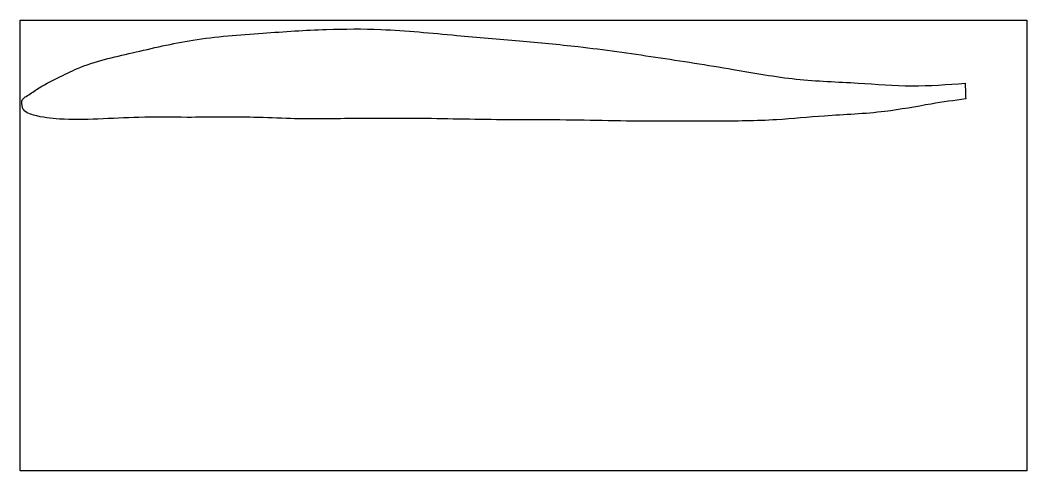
# Model space of a CAD drawing. Header units: inches. Extents: x -0.1 to 74.2, y -27.2 to 6.
import ezdxf

# ---------------------------------------------------------------- set-up
doc = ezdxf.new("R2010")
doc.units = ezdxf.units.IN
doc.header["$MEASUREMENT"] = 0
picture_1 = doc.add_image_def('image1.jpg', size_in_pixel=(1602, 3581))

msp = doc.modelspace()

# ---------------------------------------------------------------- linework, layer by layer
msp.add_open_spline([(69.655, 1.39), (68.345, 1.292), (65.711, 1.097), (61.555, 1.457), (57.128, 1.585), (52.17, 2.494), (46.815, 3.325), (41.56, 4.077), (36.658, 4.538), (31.8, 4.93), (27.059, 5.421), (22.272, 5.393), (17.646, 5.084), (12.816, 4.731), (8.288, 3.648), (4.875, 2.906), (2.626, 1.75), (1.304, 1.135), (0.537, 0.517), (0.069, 0.278), (0.023, 0.091), (0, 0), (0.01, -0.178), (0.037, -0.679), (1.267, -1.115), (3.047, -1.318), (5.7, -1.273), (8.828, -1.074), (12.676, -1.159), (16.41, -1.062), (20.464, -1.272), (24.702, -1.202), (30.17, -1.192), (34.837, -1.321), (40.066, -1.292), (45.049, -1.441), (50.826, -1.41), (55.411, -1.39), (59.571, -0.961), (63.408, -0.837), (66.855, -0.169), (68.848, 0.121), (69.695, 0.244), (69.682, 0.626), (69.668, 1.008), (69.655, 1.39)], degree=3, knots=[0, 0, 0, 0, 3.932342, 7.91174, 12.490358, 17.1992, 23.002182, 28.7593, 33.116804, 37.770061, 43.385001, 47.399268, 52.109631, 57.306179, 61.878378, 66.089551, 67.675846, 69.467121, 70.402509, 70.684733, 70.953841, 70.953841, 70.953841, 71.456702, 72.366506, 74.291968, 77.141014, 80.163367, 83.741962, 88.663816, 91.369418, 95.914567, 101.373816, 107.774009, 109.917656, 117.059207, 122.725822, 127.254256, 130.798175, 135.269165, 138.743128, 141.311502, 141.311502, 141.311502, 142.311502, 142.311502, 142.311502, 142.311502])

# ---------------------------------------------------------------- pictures from other files: only their frames are drawn
image = msp.add_image(picture_1, insert=(74.209, -27.205), size_in_units=(33.25, 74.325), rotation=90)
image.dxf.flags = 7

doc.saveas('drawing.dxf')
